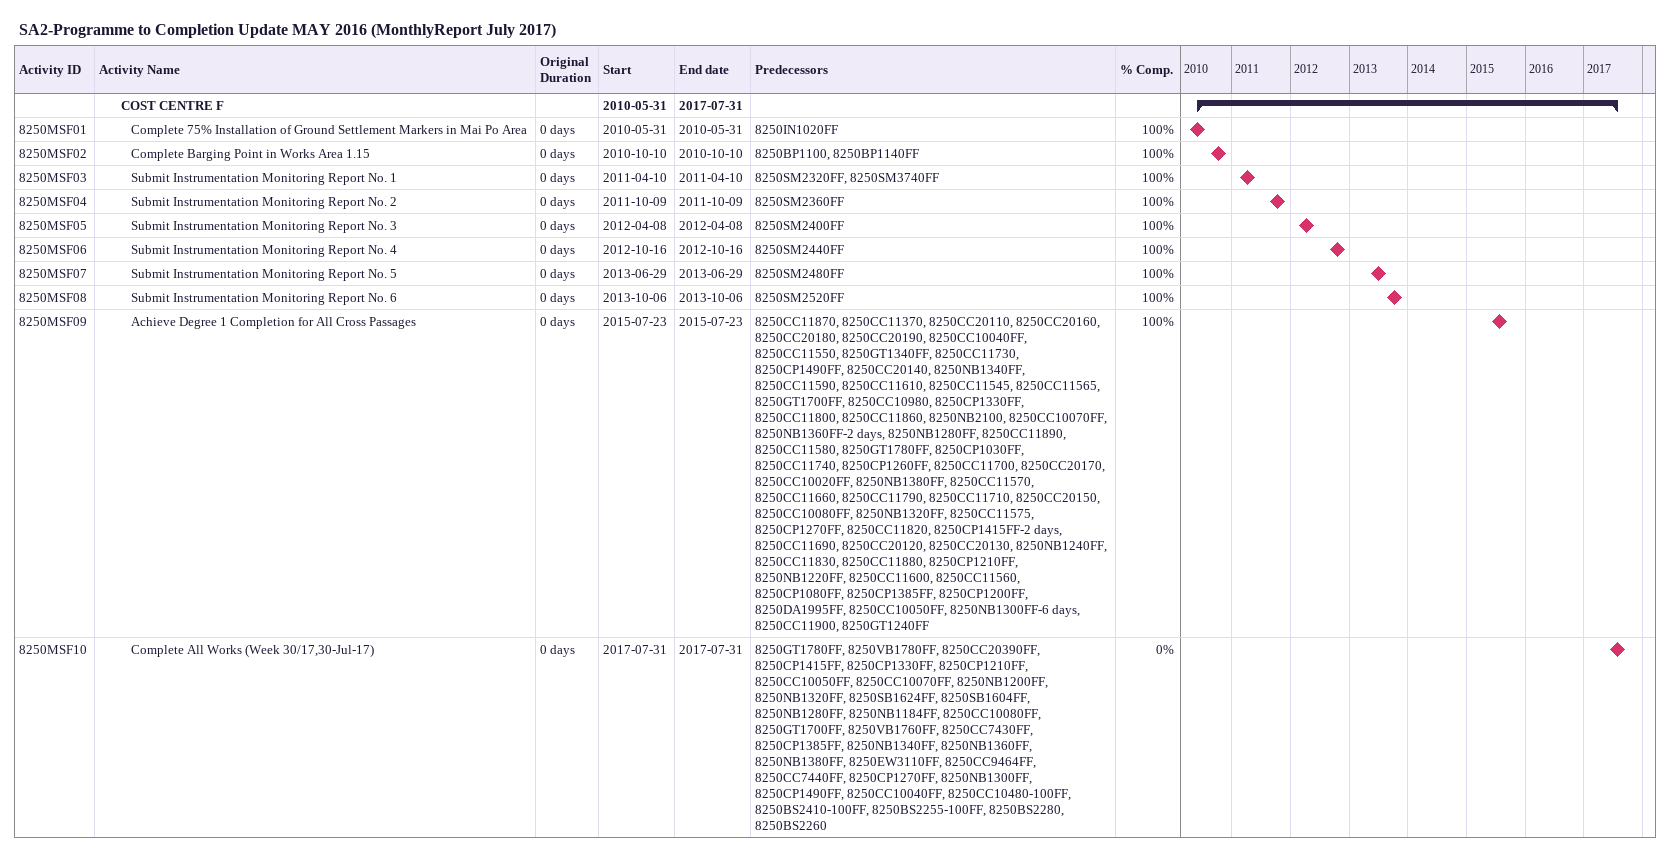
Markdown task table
SA2-Programme to Completion Update MAY 2016 (MonthlyReport July 2017)

| ID | Level | Task | Original duration | Start | Finish | Predecessors | % complete |
|---|---|---|---|---|---|---|---|
|  | 3 | **COST CENTRE F** |  | 2010-05-31 | 2017-07-31 |  |  |
| 8250MSF01 | 4 | Complete 75% Installation of Ground Settlement Markers in Mai Po Area | 0d | 2010-05-31 | 2010-05-31 | 8250IN1020FF | 100 |
| 8250MSF02 | 4 | Complete Barging Point in Works Area 1.15 | 0d | 2010-10-10 | 2010-10-10 | 8250BP1100, 8250BP1140FF | 100 |
| 8250MSF03 | 4 | Submit Instrumentation Monitoring Report No. 1 | 0d | 2011-04-10 | 2011-04-10 | 8250SM2320FF, 8250SM3740FF | 100 |
| 8250MSF04 | 4 | Submit Instrumentation Monitoring Report No. 2 | 0d | 2011-10-09 | 2011-10-09 | 8250SM2360FF | 100 |
| 8250MSF05 | 4 | Submit Instrumentation Monitoring Report No. 3 | 0d | 2012-04-08 | 2012-04-08 | 8250SM2400FF | 100 |
| 8250MSF06 | 4 | Submit Instrumentation Monitoring Report No. 4 | 0d | 2012-10-16 | 2012-10-16 | 8250SM2440FF | 100 |
| 8250MSF07 | 4 | Submit Instrumentation Monitoring Report No. 5 | 0d | 2013-06-29 | 2013-06-29 | 8250SM2480FF | 100 |
| 8250MSF08 | 4 | Submit Instrumentation Monitoring Report No. 6 | 0d | 2013-10-06 | 2013-10-06 | 8250SM2520FF | 100 |
| 8250MSF09 | 4 | Achieve Degree 1 Completion for All Cross Passages | 0d | 2015-07-23 | 2015-07-23 | 8250CC11870, 8250CC11370, 8250CC20110, 8250CC20160, 8250CC20180, 8250CC20190, 8250CC10040FF, 8250CC11550, 8250GT1340FF, 8250CC11730, 8250CP1490FF, 8250CC20140, 8250NB1340FF, 8250CC11590, 8250CC11610, 8250CC11545, 8250CC11565, 8250GT1700FF, 8250CC10980, 8250CP1330FF, 8250CC11800, 8250CC11860, 8250NB2100, 8250CC10070FF, 8250NB1360FF-2d, 8250NB1280FF, 8250CC11890, 8250CC11580, 8250GT1780FF, 8250CP1030FF, 8250CC11740, 8250CP1260FF, 8250CC11700, 8250CC20170, 8250CC10020FF, 8250NB1380FF, 8250CC11570, 8250CC11660, 8250CC11790, 8250CC11710, 8250CC20150, 8250CC10080FF, 8250NB1320FF, 8250CC11575, 8250CP1270FF, 8250CC11820, 8250CP1415FF-2d, 8250CC11690, 8250CC20120, 8250CC20130, 8250NB1240FF, 8250CC11830, 8250CC11880, 8250CP1210FF, 8250NB1220FF, 8250CC11600, 8250CC11560, 8250CP1080FF, 8250CP1385FF, 8250CP1200FF, 8250DA1995FF, 8250CC10050FF, 8250NB1300FF-6d, 8250CC11900, 8250GT1240FF | 100 |
| 8250MSF10 | 4 | Complete All Works (Week 30/17,30-Jul-17) | 0d | 2017-07-31 | 2017-07-31 | 8250GT1780FF, 8250VB1780FF, 8250CC20390FF, 8250CP1415FF, 8250CP1330FF, 8250CP1210FF, 8250CC10050FF, 8250CC10070FF, 8250NB1200FF, 8250NB1320FF, 8250SB1624FF, 8250SB1604FF, 8250NB1280FF, 8250NB1184FF, 8250CC10080FF, 8250GT1700FF, 8250VB1760FF, 8250CC7430FF, 8250CP1385FF, 8250NB1340FF, 8250NB1360FF, 8250NB1380FF, 8250EW3110FF, 8250CC9464FF, 8250CC7440FF, 8250CP1270FF, 8250NB1300FF, 8250CP1490FF, 8250CC10040FF, 8250CC10480-100FF, 8250BS2410-100FF, 8250BS2255-100FF, 8250BS2280, 8250BS2260 | 0 |
